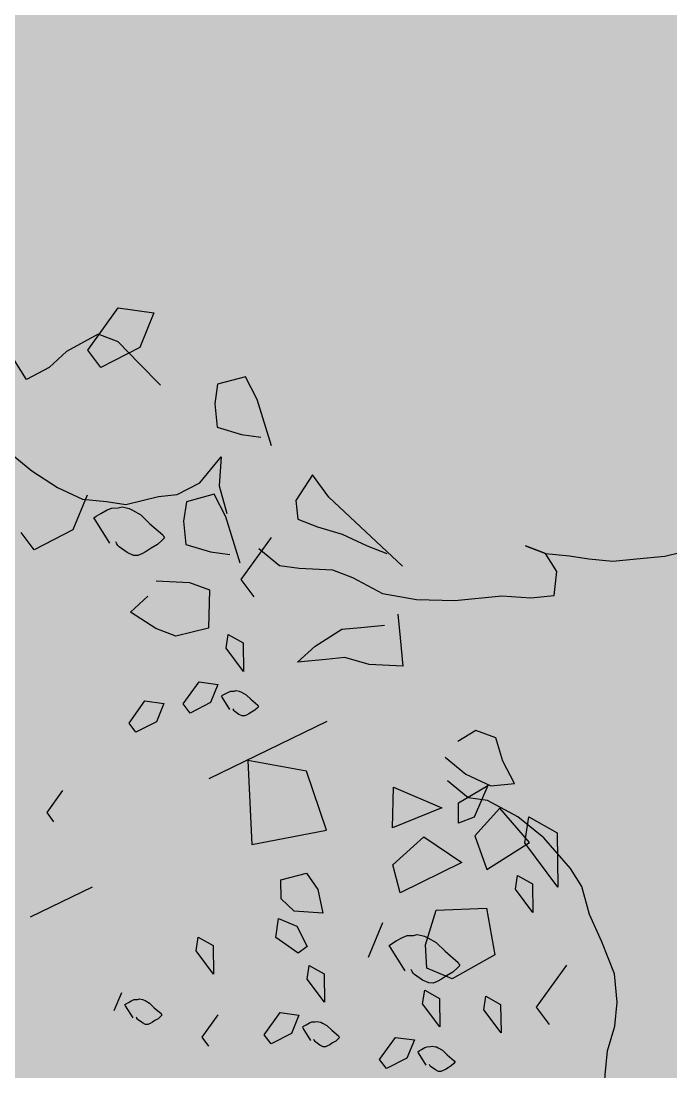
# Model space of a CAD drawing. Header units: metres. Extents: x 71066629 to 71645179, y 84793221 to 85208804.
# Drawn here: x 71365748 to 71368757, y 85029190 to 85034060 of the extents above; entities that cross this region are included whole.
import ezdxf

# ---------------------------------------------------------------- set-up
doc = ezdxf.new("R2010")
doc.units = ezdxf.units.M
doc.header["$LTSCALE"] = 1000
for name, color, linetype in [('A_SITEP_PLANT', 85, 'Continuous'), ('G-FRIE-FLWL', 6, 'Continuous'), ('G-PLTG', 105, 'Continuous')]:
    doc.layers.add(name, color=color, linetype=linetype)

# ---------------------------------------------------------------- blocks, each defined once
blk = doc.blocks.new('A$C1F6C256B')
at = {"layer": 'A_SITEP_PLANT'}
for p, q in [((3249.197973627422, 4761.215573481459), (3342.693494050007, 4891.475529470248)), ((3249.197973627422, 4761.215573481459), (3342.693494050007, 4891.475529470248)), ((3342.693494050007, 4891.475529470248), (3453.423820877448, 4876.593698202632)), ((3342.693494050007, 4891.475529470248), (3453.423820877448, 4876.593698202632)), ((3453.423820877448, 4876.593698202632), (3409.490183883754, 4769.352078148775)), ((3453.423820877448, 4876.593698202632), (3409.490183883754, 4769.352078148775)), ((3289.742684768687, 4707.798850702704), (3249.197973627422, 4761.215573481459)), ((3289.742684768687, 4707.798850702704), (3249.197973627422, 4761.215573481459)), ((3409.490183883754, 4769.352078148775), (3289.742684768687, 4707.798850702704)), ((3409.490183883754, 4769.352078148775), (3289.742684768687, 4707.798850702704)), ((3247.66344381345, 4313.069798164885), (3203.538838111272, 4205.809302339359)), ((3247.66344381345, 4313.069798164885), (3203.538838111272, 4205.809302339359)), ((3084.018383198592, 4143.892848137824), (3043.246627774381, 4197.672797390114)), ((3084.018383198592, 4143.892848137824), (3043.246627774381, 4197.672797390114)), ((3203.538838111272, 4205.809302339359), (3084.018383198592, 4143.892848137824)), ((3203.538838111272, 4205.809302339359), (3084.018383198592, 4143.892848137824)), ((3722.451039089821, 4052.06412123004), (3815.946561446064, 4182.324076198449)), ((3722.451039089821, 4052.06412123004), (3815.946561446064, 4182.324076198449)), ((3762.995750311646, 3998.647398008121), (3722.451039089821, 4052.06412123004)), ((3762.995750311646, 3998.647398008121), (3722.451039089821, 4052.06412123004)), ((3676.647117171495, 3840.242052779504), (3683.067508242384, 3882.760826044134)), ((3676.647117171495, 3840.242052779504), (3683.067508242384, 3882.760826044134)), ((3683.067508242384, 3882.760826044134), (3728.858480652038, 3856.531667099189)), ((3683.067508242384, 3882.760826044134), (3728.858480652038, 3856.531667099189)), ((3730.039244128624, 3768.834022047376), (3676.647117171495, 3840.242052779504)), ((3730.039244128624, 3768.834022047376), (3676.647117171495, 3840.242052779504)), ((3728.858480652038, 3856.531667099189), (3730.039244128624, 3768.834022047376)), ((3728.858480652038, 3856.531667099189), (3730.039244128624, 3768.834022047376)), ((3543.735241796763, 3668.06887661462), (3592.800571182161, 3736.655871865572)), ((3543.735241796763, 3668.06887661462), (3592.800571182161, 3736.655871865572)), ((3592.800571182161, 3736.655871865572), (3651.154329591547, 3728.662211127172)), ((3592.800571182161, 3736.655871865572), (3651.154329591547, 3728.662211127172)), ((3651.154329591547, 3728.662211127172), (3627.988911491819, 3672.350451548526)), ((3651.154329591547, 3728.662211127172), (3627.988911491819, 3672.350451548526)), ((3376.791596968193, 3608.877789523598), (3425.877094269672, 3677.26074977449)), ((3376.791596968193, 3608.877789523598), (3425.877094269672, 3677.26074977449)), ((3425.877094269672, 3677.26074977449), (3484.011046650005, 3669.451392635732)), ((3425.877094269672, 3677.26074977449), (3484.011046650005, 3669.451392635732)), ((3484.011046650005, 3669.451392635732), (3460.946235531825, 3613.146024746093)), ((3484.011046650005, 3669.451392635732), (3460.946235531825, 3613.146024746093)), ((3627.988911491819, 3672.350451548526), (3565.220853479754, 3640.044829871826)), ((3627.988911491819, 3672.350451548526), (3565.220853479754, 3640.044829871826)), ((3565.220853479754, 3640.044829871826), (3543.735241796763, 3668.06887661462)), ((3565.220853479754, 3640.044829871826), (3543.735241796763, 3668.06887661462)), ((3398.077570538211, 3580.834010950697), (3376.791596968193, 3608.877789523598)), ((3398.077570538211, 3580.834010950697), (3376.791596968193, 3608.877789523598)), ((3460.946235531825, 3613.146024746093), (3398.077570538211, 3580.834010950697)), ((3460.946235531825, 3613.146024746093), (3398.077570538211, 3580.834010950697)), ((3987.215220239072, 3613.925155365432), (3623.398998117889, 3436.520029517822)), ((3987.215220239072, 3613.925155365432), (3623.398998117889, 3436.520029517822)), ((3924.729818269319, 3460.296242654207), (3743.5882479063, 3493.583384758182)), ((3924.729818269319, 3460.296242654207), (3743.5882479063, 3493.583384758182)), ((3743.5882479063, 3493.583384758182), (3755.430126029765, 3233.538010873453)), ((3743.5882479063, 3493.583384758182), (3755.430126029765, 3233.538010873453)), ((3985.748456006753, 3277.953209433908), (3924.729818269319, 3460.296242654207)), ((3985.748456006753, 3277.953209433908), (3924.729818269319, 3460.296242654207)), ((4189.516074828163, 3284.943092494301), (4193.38706245186, 3410.569756531389)), ((4189.516074828163, 3284.943092494301), (4193.38706245186, 3410.569756531389)), ((4193.38706245186, 3410.569756531389), (4341.957863889053, 3347.556710283621)), ((4193.38706245186, 3410.569756531389), (4341.957863889053, 3347.556710283621)), ((4393.786846696166, 3362.593673286494), (4484.368612030288, 3416.464465684345)), ((4393.786846696166, 3362.593673286494), (4484.368612030288, 3416.464465684345)), ((4484.368612030288, 3416.464465684345), (4441.980624774646, 3318.190866854013)), ((4484.368612030288, 3416.464465684345), (4441.980624774646, 3318.190866854013)), ((3123.567259842646, 3332.297040425852), (3172.652408420341, 3400.683517268044)), ((3123.567259842646, 3332.297040425852), (3172.652408420341, 3400.683517268044)), ((4341.957863889053, 3347.556710283621), (4189.516074828163, 3284.943092494301)), ((4341.957863889053, 3347.556710283621), (4189.516074828163, 3284.943092494301)), ((4394.154350628436, 3299.503552627197), (4393.786846696166, 3362.593673286494)), ((4394.154350628436, 3299.503552627197), (4393.786846696166, 3362.593673286494)), ((4520.912377680594, 3346.630781984073), (4444.378758672916, 3260.153777904809)), ((4520.912377680594, 3346.630781984073), (4444.378758672916, 3260.153777904809)), ((4612.953436528507, 3240.398207042541), (4520.912377680594, 3346.630781984073)), ((4612.953436528507, 3240.398207042541), (4520.912377680594, 3346.630781984073)), ((3144.853232284775, 3304.253261262114), (3123.567259842646, 3332.297040425852)), ((3144.853232284775, 3304.253261262114), (3123.567259842646, 3332.297040425852)), ((4441.980624774646, 3318.190866854013), (4394.154350628436, 3299.503552627197)), ((4441.980624774646, 3318.190866854013), (4394.154350628436, 3299.503552627197)), ((4598.876522733772, 3239.265046804096), (4610.990370322135, 3319.470434153569)), ((4598.876522733772, 3239.265046804096), (4610.990370322135, 3319.470434153569)), ((4610.990370322135, 3319.470434153569), (4698.362813447602, 3269.910781321436)), ((4610.990370322135, 3319.470434153569), (4698.362813447602, 3269.910781321436)), ((3755.430126029765, 3233.538010873453), (3985.748456006753, 3277.953209433908)), ((3755.430126029765, 3233.538010873453), (3985.748456006753, 3277.953209433908)), ((4190.627837244596, 3171.339414262038), (4286.856105918356, 3257.130825091153)), ((4190.627837244596, 3171.339414262038), (4286.856105918356, 3257.130825091153)), ((4286.856105918356, 3257.130825091153), (4404.253132207494, 3177.886287040543)), ((4286.856105918356, 3257.130825091153), (4404.253132207494, 3177.886287040543)), ((4444.378758672916, 3260.153777904809), (4481.363748030213, 3156.170065337152)), ((4444.378758672916, 3260.153777904809), (4481.363748030213, 3156.170065337152)), ((4698.362813447602, 3269.910781321436), (4700.460344181745, 3102.466999175143)), ((4698.362813447602, 3269.910781321436), (4700.460344181745, 3102.466999175143)), ((4481.363748030213, 3156.170065337152), (4612.953436528507, 3240.398207042541)), ((4481.363748030213, 3156.170065337152), (4612.953436528507, 3240.398207042541)), ((4700.460344181745, 3102.466999175143), (4598.876522733772, 3239.265046804096)), ((4700.460344181745, 3102.466999175143), (4598.876522733772, 3239.265046804096)), ((4213.148129829147, 3084.742117496004), (4190.627837244596, 3171.339414262038)), ((4213.148129829147, 3084.742117496004), (4190.627837244596, 3171.339414262038)), ((4404.253132207494, 3177.886287040543), (4213.148129829147, 3084.742117496004)), ((4404.253132207494, 3177.886287040543), (4213.148129829147, 3084.742117496004)), ((3845.565700256673, 3125.092336851987), (3924.347263596545, 3144.818029069836)), ((3845.565700256673, 3125.092336851987), (3924.347263596545, 3144.818029069836)), ((3846.579396823014, 3065.707108082453), (3845.565700256673, 3125.092336851987)), ((3846.579396823014, 3065.707108082453), (3845.565700256673, 3125.092336851987)), ((3924.347263596545, 3144.818029069836), (3959.050420191139, 3094.630894923263)), ((3924.347263596545, 3144.818029069836), (3959.050420191139, 3094.630894923263)), ((4569.670935909089, 3095.900002295792), (4576.211404403148, 3138.228167540045)), ((4569.670935909089, 3095.900002295792), (4576.211404403148, 3138.228167540045)), ((4576.211404403148, 3138.228167540045), (4621.861599512049, 3112.390047460765)), ((4576.211404403148, 3138.228167540045), (4621.861599512049, 3112.390047460765)), ((3262.568453421933, 3102.274084314064), (3071.564936588751, 3009.136392867425)), ((3262.568453421933, 3102.274084314064), (3071.564936588751, 3009.136392867425)), ((3959.050420191139, 3094.630894923263), (3974.454607019259, 3021.691861616651)), ((3959.050420191139, 3094.630894923263), (3974.454607019259, 3021.691861616651)), ((4623.082533307897, 3024.29497190789), (4569.670935909089, 3095.900002295792)), ((4623.082533307897, 3024.29497190789), (4569.670935909089, 3095.900002295792)), ((4621.861599512049, 3112.390047460765), (4623.082533307897, 3024.29497190789)), ((4621.861599512049, 3112.390047460765), (4623.082533307897, 3024.29497190789)), ((3886.186027682154, 3028.345028823678), (3846.579396823014, 3065.707108082453)), ((3886.186027682154, 3028.345028823678), (3846.579396823014, 3065.707108082453)), ((3974.454607019259, 3021.691861616651), (3886.186027682154, 3028.345028823678)), ((3974.454607019259, 3021.691861616651), (3886.186027682154, 3028.345028823678)), ((4291.501143241185, 2923.535918076523), (4324.3830420085, 3030.986659166461)), ((4291.501143241185, 2923.535918076523), (4324.3830420085, 3030.986659166461)), ((4324.3830420085, 3030.986659166461), (4479.925873729109, 3037.660979551729)), ((4324.3830420085, 3030.986659166461), (4479.925873729109, 3037.660979551729)), ((4479.925873729109, 3037.660979551729), (4505.905463575036, 2892.524051345245)), ((4479.925873729109, 3037.660979551729), (4505.905463575036, 2892.524051345245)), ((3830.093732727051, 2946.925571198546), (3837.893972075428, 3005.160749978211)), ((3830.093732727051, 2946.925571198546), (3837.893972075428, 3005.160749978211)), ((3837.893972075428, 3005.160749978211), (3894.326602252608, 2981.805690978916)), ((3837.893972075428, 3005.160749978211), (3894.326602252608, 2981.805690978916)), ((4159.35014241375, 2992.115682566306), (4115.225535127043, 2884.855187680747)), ((4159.35014241375, 2992.115682566306), (4115.225535127043, 2884.855187680747)), ((3894.326602252608, 2981.805690978916), (3926.612405448745, 2919.238149724028)), ((3894.326602252608, 2981.805690978916), (3926.612405448745, 2919.238149724028)), ((3583.690637459222, 2905.577527471469), (3590.050408522773, 2947.685355638299)), ((3583.690637459222, 2905.577527471469), (3590.050408522773, 2947.685355638299)), ((3590.050408522773, 2947.685355638299), (3635.920940547949, 2921.666537336103)), ((3590.050408522773, 2947.685355638299), (3635.920940547949, 2921.666537336103)), ((3898.678089010529, 2897.859980988695), (3830.093732727051, 2946.925571198546)), ((3898.678089010529, 2897.859980988695), (3830.093732727051, 2946.925571198546)), ((4295.686594569997, 2851.51279931271), (4291.501143241185, 2923.535918076523)), ((4295.686594569997, 2851.51279931271), (4291.501143241185, 2923.535918076523)), ((3637.022143603303, 2833.758552420244), (3583.690637459222, 2905.577527471469)), ((3637.022143603303, 2833.758552420244), (3583.690637459222, 2905.577527471469)), ((3635.920940547949, 2921.666537336103), (3637.022143603303, 2833.758552420244)), ((3635.920940547949, 2921.666537336103), (3637.022143603303, 2833.758552420244)), ((3926.612405448745, 2919.238149724028), (3898.678089010529, 2897.859980988695)), ((3926.612405448745, 2919.238149724028), (3898.678089010529, 2897.859980988695)), ((4505.905463575036, 2892.524051345245), (4374.188213990477, 2818.80496811535)), ((4505.905463575036, 2892.524051345245), (4374.188213990477, 2818.80496811535)), ((3926.576528178179, 2818.269945717911), (3933.035677109554, 2860.387597488385)), ((3926.576528178179, 2818.269945717911), (3933.035677109554, 2860.387597488385)), ((3933.035677109554, 2860.387597488385), (3978.686751936912, 2834.549564113287)), ((3933.035677109554, 2860.387597488385), (3978.686751936912, 2834.549564113287)), ((4634.137737555837, 2731.110004906368), (4727.633258193266, 2861.369960371521)), ((4634.137737555837, 2731.110004906368), (4727.633258193266, 2861.369960371521)), ((3978.686751936912, 2834.549564113287), (3979.888215022511, 2746.651487638825)), ((3978.686751936912, 2834.549564113287), (3979.888215022511, 2746.651487638825)), ((4374.188213990477, 2818.80496811535), (4295.686594569997, 2851.51279931271)), ((4374.188213990477, 2818.80496811535), (4295.686594569997, 2851.51279931271)), ((3979.888215022511, 2746.651487638825), (3926.576528178179, 2818.269945717911)), ((3979.888215022511, 2746.651487638825), (3926.576528178179, 2818.269945717911)), ((3352.939287122514, 2775.824110573827), (3329.773870097008, 2719.512351559271)), ((3352.939287122514, 2775.824110573827), (3329.773870097008, 2719.512351559271)), ((4282.958327366272, 2741.80557021196), (4289.517734662804, 2783.933132155973)), ((4282.958327366272, 2741.80557021196), (4289.517734662804, 2783.933132155973)), ((4289.517734662804, 2783.933132155973), (4335.168810349598, 2758.095099707338)), ((4289.517734662804, 2783.933132155973), (4335.168810349598, 2758.095099707338)), ((4471.650302830501, 2723.224915841827), (4478.090513738221, 2765.543171933066)), ((4471.650302830501, 2723.224915841827), (4478.090513738221, 2765.543171933066)), ((4478.090513738221, 2765.543171933066), (4523.84096801799, 2739.714961946622)), ((4478.090513738221, 2765.543171933066), (4523.84096801799, 2739.714961946622)), ((4336.350452953775, 2670.397541211976), (4282.958327366272, 2741.80557021196)), ((4336.350452953775, 2670.397541211976), (4282.958327366272, 2741.80557021196)), ((4335.168810349598, 2758.095099707338), (4336.350452953775, 2670.397541211976)), ((4335.168810349598, 2758.095099707338), (4336.350452953775, 2670.397541211976)), ((4523.84096801799, 2739.714961946622), (4524.942171422474, 2651.806975446292)), ((4523.84096801799, 2739.714961946622), (4524.942171422474, 2651.806975446292)), ((4674.682449771324, 2677.693282839231), (4634.137737555837, 2731.110004906368)), ((4674.682449771324, 2677.693282839231), (4634.137737555837, 2731.110004906368)), ((3602.202776296937, 2638.79613033752), (3651.28792406898, 2707.182606387389)), ((3602.202776296937, 2638.79613033752), (3651.28792406898, 2707.182606387389)), ((3793.663773460954, 2646.096683077049), (3842.849179168465, 2714.493069434888)), ((3793.663773460954, 2646.096683077049), (3842.849179168465, 2714.493069434888)), ((3842.849179168465, 2714.493069434888), (3900.982601816359, 2706.680108423199)), ((3842.849179168465, 2714.493069434888), (3900.982601816359, 2706.680108423199)), ((3900.982601816359, 2706.680108423199), (3877.817183689738, 2650.368348052376)), ((3900.982601816359, 2706.680108423199), (3877.817183689738, 2650.368348052376)), ((4524.942171422474, 2651.806975446292), (4471.650302830501, 2723.224915841827)), ((4524.942171422474, 2651.806975446292), (4471.650302830501, 2723.224915841827)), ((3623.488749007578, 2610.752350462048), (3602.202776296937, 2638.79613033752)), ((3623.488749007578, 2610.752350462048), (3602.202776296937, 2638.79613033752)), ((3815.068944144878, 2617.862208839535), (3793.663773460954, 2646.096683077049)), ((3815.068944144878, 2617.862208839535), (3793.663773460954, 2646.096683077049)), ((3877.817183689738, 2650.368348052376), (3815.068944144878, 2617.862208839535)), ((3877.817183689738, 2650.368348052376), (3815.068944144878, 2617.862208839535)), ((4150.246089325694, 2569.652127689886), (4199.331237607985, 2638.03860416956)), ((4150.246089325694, 2569.652127689886), (4199.331237607985, 2638.03860416956)), ((4199.331237607985, 2638.03860416956), (4257.464659235324, 2630.225643090671)), ((4199.331237607985, 2638.03860416956), (4257.464659235324, 2630.225643090671)), ((4257.464659235324, 2630.225643090671), (4234.399500145344, 2573.923791939975)), ((4257.464659235324, 2630.225643090671), (4234.399500145344, 2573.923791939975)), ((4171.532063620863, 2541.608348740992), (4150.246089325694, 2569.652127689886)), ((4171.532063620863, 2541.608348740992), (4150.246089325694, 2569.652127689886)), ((4234.399500145344, 2573.923791939975), (4171.532063620863, 2541.608348740992)), ((4234.399500145344, 2573.923791939975), (4171.532063620863, 2541.608348740992))]:
    blk.add_line(p, q, dxfattribs=at)
for points in [[(3473.7777669403, 4652.862259024725), (3408.382177790394, 4719.846033774054), (3342.86123439169, 4787.019895005884), (3281.68472097331, 4810.31102710063), (3184.00574272417, 4756.546881498769), (3130.018292300636, 4707.10293943109), (3060.049517724488, 4670.847760305129), (3025.15007722727, 4726.075626857579), (2945.10744744417, 4791.814179006964), (2875.039999249333, 4755.551023203414), (2911.633928154304, 4832.615341187833), (2905.87078643858, 4890.923711068404), (2757.206448630022, 4905.771885571652), (2639.156751982402, 4908.671610995429), (2551.794455887866, 4900.036807867116), (2448.359197664133, 4904.583486402611), (2302.586514096067, 4890.175458220649), (2174.312713720719, 4848.159243940259), (2073.761900265294, 4823.450783481036), (1942.616438440862, 4810.488495459605), (1812.916890687891, 4782.897226676054), (1726.894799330679, 4759.624770690134), (1642.305664752203, 4721.926305813075), (1556.382073184126, 4698.663585379749)], [(1034.228346352058, 453.2753263484337), (1098.185752463934, 400.9141919470276), (1176.880620377022, 349.8178741494485), (1254.058450668294, 313.1357026864716), (1328.325329246116, 305.9049743505893), (1388.075921456853, 297.0405466816446), (1488.626734983874, 321.7490070864151), (1546.931587025989, 327.5118011157319), (1616.900187628285, 363.7687392335793), (1682.623727331345, 443.9093473517278), (1676.650779839139, 354.9043114295055), (1699.913500137976, 268.9807198430353)], [(3815.98792652745, 4465.938790074782), (3772.433690073434, 4608.731229103403), (3736.075726087671, 4678.787530440459), (3650.159170234168, 4655.525505478668), (3641.288228249585, 4595.768941090908), (3648.497284107842, 4522.831590448011), (3724.308054984373, 4500.986893841618), (3783.960321308055, 4492.110971484362)], [(3815.98792652745, 4465.938790074782), (3772.433690073434, 4608.731229103403), (3736.075726087671, 4678.787530440459), (3650.159170234168, 4655.525505478668), (3641.288228249585, 4595.768941090908), (3648.497284107842, 4522.831590448011), (3724.308054984373, 4500.986893841618), (3783.960321308055, 4492.110971484362)], [(4220.716764963814, 4093.786956594908), (3993.579105072014, 4306.854195292981), (3942.692419131286, 4375.474492084875), (3891.589587161667, 4296.773652004282), (3897.352902778948, 4238.463523185666), (3958.536451840249, 4215.173086418625), (4034.261680077005, 4193.115682379692), (4111.419691478077, 4156.634028333239), (4172.596378725662, 4133.341137228825)], [(4220.716764963814, 4093.786956594908), (3993.579105072014, 4306.854195292981), (3942.692419131286, 4375.474492084875), (3891.589587161667, 4296.773652004282), (3897.352902778948, 4238.463523185666), (3958.536451840249, 4215.173086418625), (4034.261680077005, 4193.115682379692), (4111.419691478077, 4156.634028333239), (4172.596378725662, 4133.341137228825)], [(3719.422010531707, 4103.119247044902), (3675.848129017977, 4246.110444705264), (3639.502948350739, 4315.965533153911), (3553.566573463671, 4292.904025599681), (3544.702667193487, 4233.14815668395), (3551.911549150303, 4160.212564978603), (3627.62399413978, 4138.35637374717), (3687.374586350459, 4129.491945943097)], [(3719.422010531707, 4103.119247044902), (3675.848129017977, 4246.110444705264), (3639.502948350739, 4315.965533153911), (3553.566573463671, 4292.904025599681), (3544.702667193487, 4233.14815668395), (3551.911549150303, 4160.212564978603), (3627.62399413978, 4138.35637374717), (3687.374586350459, 4129.491945943097)], [(3317.064598315221, 4164.612892572331), (3271.963476828299, 4236.849194021052), (3270.286940296472, 4240.154510014108), (3268.458860298386, 4243.059178351716), (3275.258315209649, 4248.352494660125), (3290.035572935769, 4256.75511078845), (3309.586585075012, 4267.551140122348), (3323.866556777619, 4273.198154153273), (3342.681370496051, 4273.900783967139), (3354.936654675053, 4276.654761141806), (3372.485089553287, 4272.610958494974), (3377.215997171763, 4271.535879752337), (3387.132371936576, 4266.737731817644), (3412.875821516325, 4251.933838833531), (3441.162741823646, 4225.053456235881), (3481.383410764218, 4190.488966913486), (3484.507102134172, 4184.248098362732), (3486.144213136751, 4181.324554832478), (3478.807384450105, 4173.664109562233), (3464.900482257595, 4160.34058437738), (3445.349469974521, 4149.544555025117), (3429.99642591906, 4139.163448635372), (3416.440362890542, 4132.045308110857), (3403.649380061601, 4126.924367466912), (3390.140598140715, 4127.131849853817), (3371.335857192636, 4136.065180634818), (3346.474631197576, 4153.649190464552), (3342.434978384757, 4157.485510742612), (3339.19515631668, 4162.950328683131), (3338.435172580357, 4164.803558867716), (3335.883846274344, 4169.17265318791)], [(3317.064598315221, 4164.612892572331), (3271.963476828299, 4236.849194021052), (3270.286940296472, 4240.154510014108), (3268.458860298386, 4243.059178351716), (3275.258315209649, 4248.352494660125), (3290.035572935769, 4256.75511078845), (3309.586585075012, 4267.551140122348), (3323.866556777619, 4273.198154153273), (3342.681370496051, 4273.900783967139), (3354.936654675053, 4276.654761141806), (3372.485089553287, 4272.610958494974), (3377.215997171763, 4271.535879752337), (3387.132371936576, 4266.737731817644), (3412.875821516325, 4251.933838833531), (3441.162741823646, 4225.053456235881), (3481.383410764218, 4190.488966913486), (3484.507102134172, 4184.248098362732), (3486.144213136751, 4181.324554832478), (3478.807384450105, 4173.664109562233), (3464.900482257595, 4160.34058437738), (3445.349469974521, 4149.544555025117), (3429.99642591906, 4139.163448635372), (3416.440362890542, 4132.045308110857), (3403.649380061601, 4126.924367466912), (3390.140598140715, 4127.131849853817), (3371.335857192636, 4136.065180634818), (3346.474631197576, 4153.649190464552), (3342.434978384757, 4157.485510742612), (3339.19515631668, 4162.950328683131), (3338.435172580357, 4164.803558867716), (3335.883846274344, 4169.17265318791)], [(3460.002922233602, 4048.138985823287), (3563.438180313387, 4043.592307341867), (3624.621729446342, 4020.301870511816), (3621.619638509932, 3902.245608329831), (3520.970325265836, 3877.527412246389), (3459.872492746508, 3901.028797445033), (3381.170067557367, 3952.129696647287), (3435.164379937574, 4001.576093070325)], [(3460.002922233602, 4048.138985823287), (3563.438180313387, 4043.592307341867), (3624.621729446342, 4020.301870511816), (3621.619638509932, 3902.245608329831), (3520.970325265836, 3877.527412246389), (3459.872492746508, 3901.028797445033), (3381.170067557367, 3952.129696647287), (3435.164379937574, 4001.576093070325)], [(4205.966149303829, 3945.231723447097), (4213.155386128637, 3872.494890274655), (4221.810182084795, 3784.930317861523), (4118.269388429529, 3789.466565301031), (4042.556943440228, 3811.322756460489), (3984.252091471048, 3805.559962431318), (3896.889795375871, 3796.925159302657), (3950.857426837436, 3846.56961884987), (4033.902147556306, 3898.887328882702), (4092.214035240526, 3904.650818311929), (4165.047609308443, 3911.849616895081)], [(4205.966149303829, 3945.231723447097), (4213.155386128637, 3872.494890274655), (4221.810182084795, 3784.930317861523), (4118.269388429529, 3789.466565301031), (4042.556943440228, 3811.322756460489), (3984.252091471048, 3805.559962431318), (3896.889795375871, 3796.925159302657), (3950.857426837436, 3846.56961884987), (4033.902147556306, 3898.887328882702), (4092.214035240526, 3904.650818311929), (4165.047609308443, 3911.849616895081)], [(3687.469857266638, 3650.912945148651), (3663.710101688106, 3688.630007404165), (3662.831147051475, 3690.361867446627), (3662.071043087926, 3691.90655030738), (3665.521558787616, 3694.876236399694), (3673.399696665059, 3699.097001781513), (3683.563719346013, 3704.7550077177), (3691.160963223549, 3707.729599526559), (3701.038740452786, 3708.09848025121), (3707.371626476059, 3709.53432184874), (3716.665873966936, 3707.621839285013), (3718.968901934975, 3706.837086531916), (3724.33587831544, 3704.738912801899), (3737.871008245857, 3696.76635150917), (3752.741460428049, 3682.453633123136), (3773.857311562519, 3664.307276282198), (3775.456732238934, 3661.431768257375), (3776.336034391017, 3659.696390465455), (3772.504897805513, 3655.474226055318), (3765.203774145513, 3648.479375444062), (3754.939492729376, 3642.811460026569), (3746.778885807435, 3637.351469656074), (3739.762211454392, 3633.624355451204), (3733.046945455077, 3630.935861598089), (3725.754317506333, 3631.024970840575), (3716.062526993919, 3635.935305927502), (3702.929943661322, 3644.956484120892), (3700.908505084517, 3646.980374768551), (3699.068581426342, 3650.240616611933), (3698.708348262357, 3650.812440553389), (3697.47004025965, 3653.116211488465)], [(3687.469857266638, 3650.912945148651), (3663.710101688106, 3688.630007404165), (3662.831147051475, 3690.361867446627), (3662.071043087926, 3691.90655030738), (3665.521558787616, 3694.876236399694), (3673.399696665059, 3699.097001781513), (3683.563719346013, 3704.7550077177), (3691.160963223549, 3707.729599526559), (3701.038740452786, 3708.09848025121), (3707.371626476059, 3709.53432184874), (3716.665873966936, 3707.621839285013), (3718.968901934975, 3706.837086531916), (3724.33587831544, 3704.738912801899), (3737.871008245857, 3696.76635150917), (3752.741460428049, 3682.453633123136), (3773.857311562519, 3664.307276282198), (3775.456732238934, 3661.431768257375), (3776.336034391017, 3659.696390465455), (3772.504897805513, 3655.474226055318), (3765.203774145513, 3648.479375444062), (3754.939492729376, 3642.811460026569), (3746.778885807435, 3637.351469656074), (3739.762211454392, 3633.624355451204), (3733.046945455077, 3630.935861598089), (3725.754317506333, 3631.024970840575), (3716.062526993919, 3635.935305927502), (3702.929943661322, 3644.956484120892), (3700.908505084517, 3646.980374768551), (3699.068581426342, 3650.240616611933), (3698.708348262357, 3650.812440553389), (3697.47004025965, 3653.116211488465)], [(4352.596285146312, 3503.662493430165), (4416.671314617968, 3451.117612987407), (4493.822464062192, 3414.633504666737), (4566.656038130284, 3421.83230324107), (4530.310857391334, 3491.687391689804), (4508.580115364632, 3563.18943313355), (4447.396566231793, 3586.479869972332), (4391.956339924538, 3551.662454266509)], [(4352.596285146312, 3503.662493430165), (4416.671314617968, 3451.117612987407), (4493.822464062192, 3414.633504666737), (4566.656038130284, 3421.83230324107), (4530.310857391334, 3491.687391689804), (4508.580115364632, 3563.18943313355), (4447.396566231793, 3586.479869972332), (4391.956339924538, 3551.662454266509)], [(4723.88659025688, 1980.566087893822), (4760.374809828878, 2057.621733800508), (4782.321871713852, 2133.439070229302), (4815.918610946392, 2239.74915988362), (4839.311413072923, 2300.93927446974), (4840.973299270787, 2433.633189518412), (4846.86000866082, 2522.432553750114), (4854.179674900603, 2596.805908875132), (4876.14638198982, 2672.424486834148), (4883.564721919829, 2746.80581871781), (4874.929571023968, 2834.171632588841), (4835.692910018377, 2933.281164731306), (4797.882170291967, 3017.96399251098), (4774.725506986142, 3103.892738380178), (4739.806247454719, 3159.32112246615), (4656.786420791526, 3254.103169715439), (4576.736755294027, 3319.841026393289), (4483.532462754694, 3369.306098907138), (4423.88037033251, 3378.180262335693), (4359.805167030892, 3430.726901716116)], [(4723.88659025688, 1980.566087893822), (4760.374809828878, 2057.621733800508), (4782.321871713852, 2133.439070229302), (4815.918610946392, 2239.74915988362), (4839.311413072923, 2300.93927446974), (4840.973299270787, 2433.633189518412), (4846.86000866082, 2522.432553750114), (4854.179674900603, 2596.805908875132), (4876.14638198982, 2672.424486834148), (4883.564721919829, 2746.80581871781), (4874.929571023968, 2834.171632588841), (4835.692910018377, 2933.281164731306), (4797.882170291967, 3017.96399251098), (4774.725506986142, 3103.892738380178), (4739.806247454719, 3159.32112246615), (4656.786420791526, 3254.103169715439), (4576.736755294027, 3319.841026393289), (4483.532462754694, 3369.306098907138), (4423.88037033251, 3378.180262335693), (4359.805167030892, 3430.726901716116)], [(4228.751295696129, 2843.658777175122), (4183.650174280803, 2915.895078633039), (4181.973637749034, 2919.200394698186), (4180.145557751472, 2922.105062963674), (4186.945012734388, 2927.398379271966), (4201.722270388855, 2935.800995400292), (4221.273282599752, 2946.597024743503), (4235.553254230239, 2952.244038765231), (4254.368068020791, 2952.946668588294), (4266.623352127674, 2955.700645754026), (4284.171787006373, 2951.656843106844), (4288.902694624325, 2950.581764436269), (4298.819069317484, 2945.783616420289), (4324.562519040948, 2930.979723454337), (4352.849439348385, 2904.099340857181), (4393.070108216896, 2869.53485151651), (4396.193799658911, 2863.29398297469), (4397.830910661491, 2860.370439453516), (4390.494081830489, 2852.70999416511), (4376.587179782335, 2839.386468989367), (4357.036167570855, 2828.590439646272), (4341.683123371564, 2818.209333247825), (4328.12706027145, 2811.09119271388), (4315.33607758634, 2805.970252088067), (4301.827295665571, 2806.177734466037), (4283.022554573545, 2815.111065237958), (4258.161328722432, 2832.69507494141), (4254.1216757652, 2836.531395345635), (4250.881853841536, 2841.996213295235), (4250.121870032861, 2843.849443470623), (4247.570543655136, 2848.218537790934)], [(4228.751295696129, 2843.658777175122), (4183.650174280803, 2915.895078633039), (4181.973637749034, 2919.200394698186), (4180.145557751472, 2922.105062963674), (4186.945012734388, 2927.398379271966), (4201.722270388855, 2935.800995400292), (4221.273282599752, 2946.597024743503), (4235.553254230239, 2952.244038765231), (4254.368068020791, 2952.946668588294), (4266.623352127674, 2955.700645754026), (4284.171787006373, 2951.656843106844), (4288.902694624325, 2950.581764436269), (4298.819069317484, 2945.783616420289), (4324.562519040948, 2930.979723454337), (4352.849439348385, 2904.099340857181), (4393.070108216896, 2869.53485151651), (4396.193799658911, 2863.29398297469), (4397.830910661491, 2860.370439453516), (4390.494081830489, 2852.70999416511), (4376.587179782335, 2839.386468989367), (4357.036167570855, 2828.590439646272), (4341.683123371564, 2818.209333247825), (4328.12706027145, 2811.09119271388), (4315.33607758634, 2805.970252088067), (4301.827295665571, 2806.177734466037), (4283.022554573545, 2815.111065237958), (4258.161328722432, 2832.69507494141), (4254.1216757652, 2836.531395345635), (4250.881853841536, 2841.996213295235), (4250.121870032861, 2843.849443470623), (4247.570543655136, 2848.218537790934)], [(3389.374893132946, 2697.884236854501), (3365.696804352163, 2735.808295245079), (3364.816622763115, 2737.54358604108), (3363.856880694046, 2739.068537016341), (3367.426594510092, 2741.847528087645), (3375.184654834098, 2746.258901494788), (3385.44893625041, 2751.926816903084), (3392.945921320585, 2754.891499230667), (3402.823698549648, 2755.260379883228), (3409.257722817361, 2756.706217957952), (3418.470651025767, 2754.583221509936), (3420.95437757438, 2754.018805198226), (3426.160474336823, 2751.499777475052), (3439.675785376283, 2743.727733671083), (3454.526418525085, 2729.615532827505), (3475.642269803968, 2711.469175923761), (3477.282207697222, 2708.192719998187), (3478.14169095899, 2706.657859541854), (3474.289855902549, 2702.636125831399), (3466.988732242491, 2695.641275148402), (3456.724450826354, 2689.973359731172), (3448.664102639596, 2684.523278904497), (3441.547169551486, 2680.786255083338), (3434.831903552054, 2678.09776130243), (3427.739793145796, 2678.206689497805), (3417.86730405275, 2682.896688224282), (3404.815160493541, 2692.128293297457), (3402.694342691277, 2694.142361468694), (3400.993436182966, 2697.011390900996), (3400.594444604125, 2697.984336806636), (3399.254998356628, 2700.278111192805)], [(3389.374893132946, 2697.884236854501), (3365.696804352163, 2735.808295245079), (3364.816622763115, 2737.54358604108), (3363.856880694046, 2739.068537016341), (3367.426594510092, 2741.847528087645), (3375.184654834098, 2746.258901494788), (3385.44893625041, 2751.926816903084), (3392.945921320585, 2754.891499230667), (3402.823698549648, 2755.260379883228), (3409.257722817361, 2756.706217957952), (3418.470651025767, 2754.583221509936), (3420.95437757438, 2754.018805198226), (3426.160474336823, 2751.499777475052), (3439.675785376283, 2743.727733671083), (3454.526418525085, 2729.615532827505), (3475.642269803968, 2711.469175923761), (3477.282207697222, 2708.192719998187), (3478.14169095899, 2706.657859541854), (3474.289855902549, 2702.636125831399), (3466.988732242491, 2695.641275148402), (3456.724450826354, 2689.973359731172), (3448.664102639596, 2684.523278904497), (3441.547169551486, 2680.786255083338), (3434.831903552054, 2678.09776130243), (3427.739793145796, 2678.206689497805), (3417.86730405275, 2682.896688224282), (3404.815160493541, 2692.128293297457), (3402.694342691277, 2694.142361468694), (3400.993436182966, 2697.011390900996), (3400.594444604125, 2697.984336806636), (3399.254998356628, 2700.278111192805)], [(3937.418207237264, 2628.740234098601), (3913.740118528658, 2666.664292353933), (3912.85993686755, 2668.399583285063), (3911.900194798363, 2669.92453411626), (3915.469908758241, 2672.703525205579), (3923.227968938416, 2677.114898666565), (3933.492250426905, 2682.782814084174), (3940.989235424844, 2685.74749640291), (3950.867012797913, 2686.116377073136), (3957.301036921679, 2687.562215129845), (3966.513965202321, 2685.439218762855), (3968.997691678698, 2684.874802442326), (3974.203788441257, 2682.355774719035), (3987.719099480717, 2674.583730914834), (4002.569732629519, 2660.471529999282), (4023.685583908402, 2642.325173167395), (4025.325521873718, 2639.048717107275), (4026.18500506354, 2637.513856785983), (4022.333170006983, 2633.492123003409), (4015.032046346809, 2626.497272248322), (4004.767764930672, 2620.829356830975), (3996.70741674403, 2615.3792760043), (3989.590483655804, 2611.64225225558), (3982.875217800203, 2608.953758411197), (3975.783107250114, 2609.062686598074), (3965.910618157184, 2613.752685324202), (3952.858474597917, 2622.984290397377), (3950.73765679542, 2624.998358649638), (3949.036750287283, 2627.867388072889), (3948.637758780795, 2628.840333906672), (3947.298312532599, 2631.134108445753)], [(3937.418207237264, 2628.740234098601), (3913.740118528658, 2666.664292353933), (3912.85993686755, 2668.399583285063), (3911.900194798363, 2669.92453411626), (3915.469908758241, 2672.703525205579), (3923.227968938416, 2677.114898666565), (3933.492250426905, 2682.782814084174), (3940.989235424844, 2685.74749640291), (3950.867012797913, 2686.116377073136), (3957.301036921679, 2687.562215129845), (3966.513965202321, 2685.439218762855), (3968.997691678698, 2684.874802442326), (3974.203788441257, 2682.355774719035), (3987.719099480717, 2674.583730914834), (4002.569732629519, 2660.471529999282), (4023.685583908402, 2642.325173167395), (4025.325521873718, 2639.048717107275), (4026.18500506354, 2637.513856785983), (4022.333170006983, 2633.492123003409), (4015.032046346809, 2626.497272248322), (4004.767764930672, 2620.829356830975), (3996.70741674403, 2615.3792760043), (3989.590483655804, 2611.64225225558), (3982.875217800203, 2608.953758411197), (3975.783107250114, 2609.062686598074), (3965.910618157184, 2613.752685324202), (3952.858474597917, 2622.984290397377), (3950.73765679542, 2624.998358649638), (3949.036750287283, 2627.867388072889), (3948.637758780795, 2628.840333906672), (3947.298312532599, 2631.134108445753)], [(4294.000523605675, 2552.295678313123), (4270.221828502603, 2590.21334497162), (4269.241735765594, 2591.935208555427), (4268.382252431591, 2593.470069002651), (4271.851707511873, 2596.239150601992), (4279.710026571818, 2600.660433409008), (4289.975187497097, 2606.3284357503), (4297.471293057548, 2609.293031208246), (4307.349070286728, 2609.661911869654), (4313.783094554907, 2611.10774986344), (4323.096281570732, 2608.994662968325), (4325.479749311344, 2608.420337103715), (4330.766285847116, 2606.111736484978), (4344.181338224211, 2598.329783137044), (4359.051790262747, 2584.017064741725), (4380.167641469277, 2565.870707900875), (4381.907838242128, 2562.60416139377), (4382.64724373474, 2561.259909079818), (4378.815227639629, 2557.03765781768), (4371.514103979454, 2550.042807062622), (4361.350081299082, 2544.384801117354), (4353.189474377315, 2538.924810890545), (4346.07254128909, 2535.187787061062), (4339.358154798625, 2532.499380140565), (4332.164906148275, 2532.598312003305), (4322.392675790412, 2537.298220129771), (4309.340532231203, 2546.529825274571), (4307.219714428822, 2548.543893455237), (4305.579428803409, 2551.823867255705), (4305.119816341845, 2552.385868712154), (4303.780370021996, 2554.679643242271)], [(4294.000523605675, 2552.295678313123), (4270.221828502603, 2590.21334497162), (4269.241735765594, 2591.935208555427), (4268.382252431591, 2593.470069002651), (4271.851707511873, 2596.239150601992), (4279.710026571818, 2600.660433409008), (4289.975187497097, 2606.3284357503), (4297.471293057548, 2609.293031208246), (4307.349070286728, 2609.661911869654), (4313.783094554907, 2611.10774986344), (4323.096281570732, 2608.994662968325), (4325.479749311344, 2608.420337103715), (4330.766285847116, 2606.111736484978), (4344.181338224211, 2598.329783137044), (4359.051790262747, 2584.017064741725), (4380.167641469277, 2565.870707900875), (4381.907838242128, 2562.60416139377), (4382.64724373474, 2561.259909079818), (4378.815227639629, 2557.03765781768), (4371.514103979454, 2550.042807062622), (4361.350081299082, 2544.384801117354), (4353.189474377315, 2538.924810890545), (4346.07254128909, 2535.187787061062), (4339.358154798625, 2532.499380140565), (4332.164906148275, 2532.598312003305), (4322.392675790412, 2537.298220129771), (4309.340532231203, 2546.529825274571), (4307.219714428822, 2548.543893455237), (4305.579428803409, 2551.823867255705), (4305.119816341845, 2552.385868712154), (4303.780370021996, 2554.679643242271)], [(1798.809115523007, 160.9994786279276), (1862.877456939488, 108.4503849010507), (1922.614918171312, 99.79068777960492), (2026.05017632345, 95.24400924422662), (2087.253544418083, 71.75305506962468), (2180.458358446136, 22.28270559842349), (2285.346392409818, 3.109500683669467), (2403.31037251628, -0.00117331586079672), (2549.083056156, 14.40685486598522), (2637.976461302489, 8.628902468073647), (2710.810035370465, 15.82770105134114), (2718.149694402178, 89.99877989414381), (2683.230261112971, 145.4289229358255), (2622.13242859306, 168.930308134557), (2683.230261112971, 145.4289229358255), (2757.615110854211, 138.010930700897), (2817.247731973766, 129.3337668678432), (2891.63258171425, 121.9157746329438), (2964.473191497382, 129.1152686161222), (3051.933987381111, 137.759807368886), (3152.477765193733, 162.4675725090783)]]:
    blk.add_lwpolyline(points, dxfattribs=at)
for points in [[(3249.197972906346, 4761.215576165123), (3249.197972906346, 4761.215576165123)], [(3249.197972906346, 4761.215576165123), (3249.197972906346, 4761.215576165123)], [(3722.451039461361, 4052.064123184449), (3722.451039461361, 4052.064123184449)], [(3722.451039461361, 4052.064123184449), (3722.451039461361, 4052.064123184449)], [(3543.735241577262, 3668.068879551342), (3543.735241577262, 3668.068879551342)], [(3543.735241577262, 3668.068879551342), (3543.735241577262, 3668.068879551342)], [(3376.791597027157, 3608.877793232445), (3376.791597027157, 3608.877793232445)], [(3376.791597027157, 3608.877793232445), (3376.791597027157, 3608.877793232445)], [(3123.56725855032, 3332.297043648461), (3123.56725855032, 3332.297043648461)], [(3123.56725855032, 3332.297043648461), (3123.56725855032, 3332.297043648461)], [(4634.137736842269, 2731.110007787589), (4634.137736842269, 2731.110007787589)], [(4634.137736842269, 2731.110007787589), (4634.137736842269, 2731.110007787589)], [(3602.202774778416, 2638.796132950782), (3602.202774778416, 2638.796132950782)], [(3602.202774778416, 2638.796132950782), (3602.202774778416, 2638.796132950782)], [(3793.663772514323, 2646.096685908618), (3793.663772514323, 2646.096685908618)], [(3793.663772514323, 2646.096685908618), (3793.663772514323, 2646.096685908618)], [(4150.246088882734, 2569.652130194881), (4150.246088882734, 2569.652130194881)], [(4150.246088882734, 2569.652130194881), (4150.246088882734, 2569.652130194881)]]:
    blk.add_lwpolyline(points, close=True, dxfattribs=at)

msp = doc.modelspace()

# ---------------------------------------------------------------- hatches: boundary and pattern name
at = {"layer": 'G-FRIE-FLWL'}
h = msp.add_hatch(dxfattribs=at)
h.set_pattern_fill('AR-HBONE', color=256, scale=1000, style=0)
h.set_pattern_definition([(45, (0, 0), (5.551115123125783e-14, 862.1045876226387), [1828.8, -609.6]), (135, (431.052, 431.052), (5.551115123125783e-14, 862.1045876226387), [1828.8, -609.6])])
edge = h.paths.add_edge_path()
edge.add_line((71320791.48423149, 85104859.34594029), (71320791.48423149, 85098859.352251))
edge.add_line((71320791.48423149, 85098859.352251), (71409191.48669386, 85098859.33353661))
edge.add_arc((71409191.48415345, 85086859.3325034), 12000.00103321698, 4.9332459752804425e-06, 89.99998787043887, ccw=False)
edge.add_line((71421191.48518667, 85086859.33353661), (71421191.4851866, 85029459.32375132))
edge.add_line((71421191.4851866, 85029459.32375132), (71427191.48518665, 85029459.32375132))
edge.add_line((71427191.48518665, 85029459.32375132), (71427191.48518667, 85086859.32976861))
edge.add_arc((71409191.48141867, 85086859.32976861), 18000.00376799703, 0, 89.99998080973377)
edge.add_line((71409191.48744747, 85104859.33353661), (71320791.48423149, 85104859.34594029))
at = {"layer": 'G-PLTG'}
h = msp.add_hatch(dxfattribs=at)
h.set_pattern_fill('CROSS', color=256, scale=500, style=0)
h.set_pattern_definition([(0, (0, 0), (793.75, 793.75), [396.875, -1190.625]), (90, (198.4375, -198.4375), (-793.75, 793.75), [396.875, -1190.625])])
h.paths.add_polyline_path([(71319266.16420974, 85061914.20373057), (71338259.79781386, 85064922.49975866), (71337581.37041855, 85069205.92175344), (71314395.56959212, 85065533.65166606), (71315881.2589365, 85056153.37831788), (71294500.83823174, 85052767.05234197), (71295617.83755454, 85045714.59619378), (71312696.30574921, 85048419.55982737), (71313572.33875631, 85042888.50511622), (71296493.87056583, 85040183.54148757), (71299649.65172836, 85020258.72341262), (71318608.1060342, 85020100.38491496), (71380689.756445, 85019539.15440606), (71377332.34291835, 85040737.02916977), (71356552.9134006, 85037445.89085911), (71358430.12698108, 85025593.63077186), (71331762.56001942, 85021369.90310389), (71328477.43625359, 85042111.35825635), (71322551.2879756, 85041172.74857809)])

# ---------------------------------------------------------------- block references
at = {"layer": 'A_SITEP_PLANT', "xscale": 1.5, "yscale": 1.5, "zscale": 1.5}
for p in [(71364150.76904033, 85031374.63513067), (71361182.66632949, 85025393.53538749)]:
    msp.add_blockref('A$C1F6C256B', p, dxfattribs=at)

doc.saveas('drawing.dxf')
